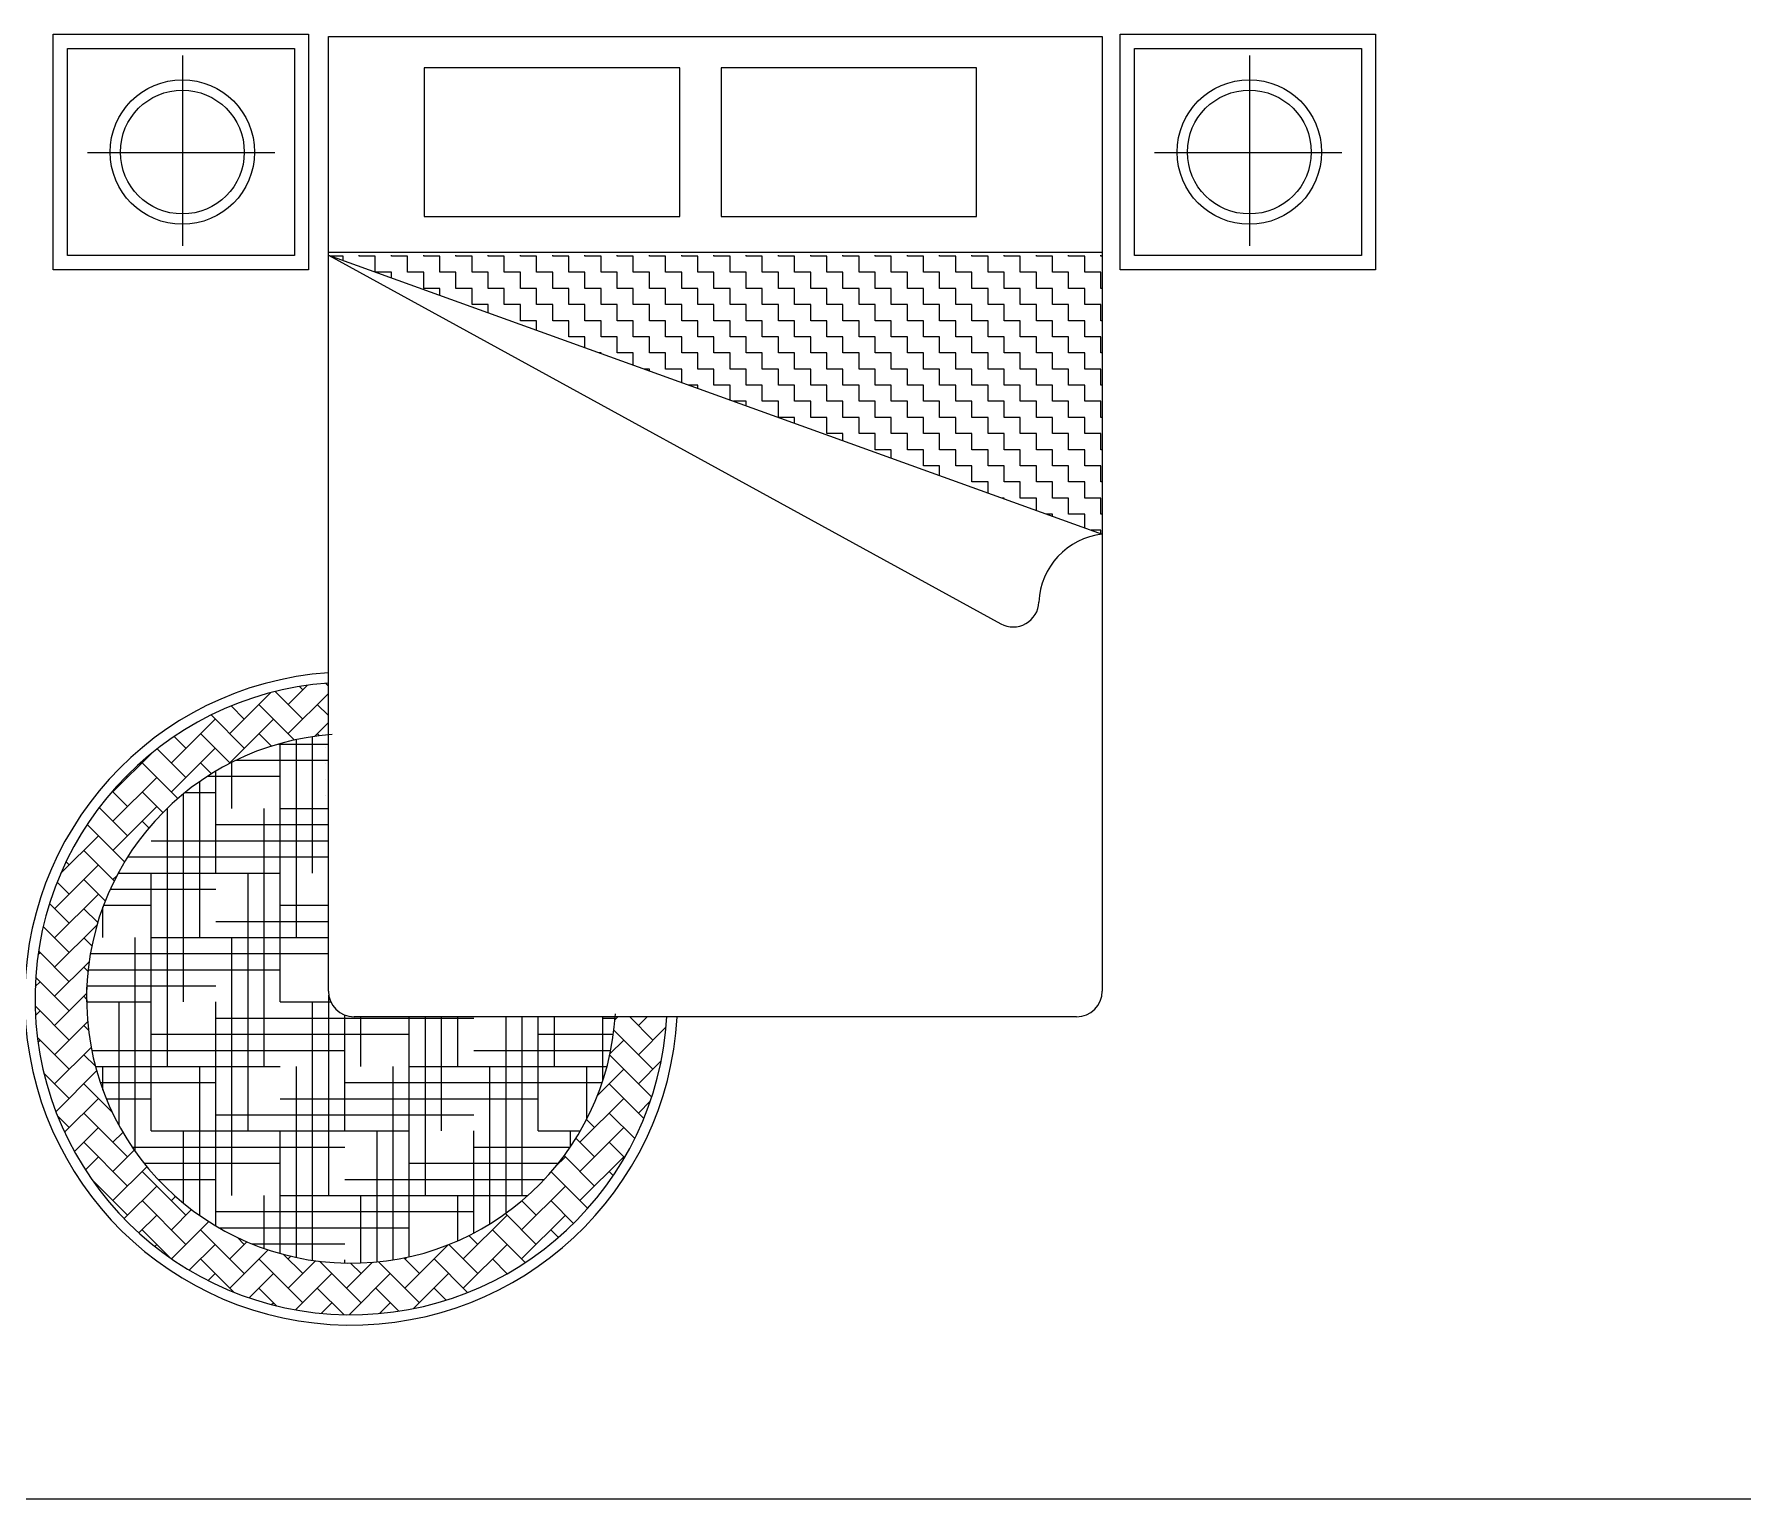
# Model space of a CAD drawing. Header units: inches. Extents: x 7.5 to 50, y 15.4 to 40.2.
# Drawn here: x 35.872 to 39.184, y 19.953 to 22.792 of the extents above; entities that cross this region are included whole.
import ezdxf

# ---------------------------------------------------------------- set-up
doc = ezdxf.new("R2010")
doc.units = ezdxf.units.IN
doc.header["$MEASUREMENT"] = 0
for name, color, linetype in [('02', 2, 'Continuous'), ('1', 1, 'Continuous'), ('8', 8, 'Continuous')]:
    doc.layers.add(name, color=color, linetype=linetype)

msp = doc.modelspace()

# ---------------------------------------------------------------- hatches: boundary and pattern name
at = {"layer": '8'}
h = msp.add_hatch(dxfattribs=at)
h.set_pattern_fill('AR-HBONE', color=256, scale=0.01, angle=360, style=0)
h.set_pattern_definition([(45, (75.849095, 31.165862), (2e-17, 0.056568542), [0.12, -0.04]), (135, (75.87738, 31.194147), (2e-17, 0.056568542), [0.12, -0.04])])
h.paths.add_polyline_path([(36.4423, 21.4336), (36.4423, 21.534, 2.208056), (37.0984, 20.8872), (36.9982, 20.8872, -2.171208)])
h = msp.add_hatch(dxfattribs=at)
h.set_pattern_fill('HOUND', color=256, scale=0.5, angle=360, style=0)
h.set_pattern_definition([(360, (75.849095, 31.165862), (0.125, 0.03125), [0.5, -0.25]), (90, (75.849095, 31.165862), (-0.03125, -0.125), [0.5, -0.25])])
h.paths.add_polyline_path([(36.4423, 21.4336, 2.171208), (36.9982, 20.8872), (36.4923, 20.8872, -0.414214), (36.4423, 20.9372)])

# ---------------------------------------------------------------- linework, layer by layer
at = {"layer": '02'}
for p, q in [((36.4423, 22.7872), (37.9423, 22.7872)), ((36.4423, 20.9372), (36.4423, 22.7872)), ((37.9423, 22.7872), (37.9423, 20.9372)), ((36.1603, 22.3812), (36.1603, 22.7502)), ((38.2283, 22.3812), (38.2283, 22.7502)), ((35.9753, 22.5622), (36.3383, 22.5622)), ((38.0433, 22.5622), (38.4063, 22.5622)), ((36.4423, 22.3692), (37.9423, 22.3692)), ((36.4423, 22.3632), (37.9423, 21.8225)), ((36.4423, 22.3632), (37.7455, 21.6489)), ((36.4366, 21.4093), (36.4366, 21.4093)), ((36.4366, 21.3781), (36.4366, 21.3781)), ((36.4366, 21.3468), (36.4366, 21.3468)), ((36.4366, 21.3156), (36.4366, 21.3156)), ((37.8923, 20.8872), (36.4923, 20.8872))]:
    msp.add_line(p, q, dxfattribs=at)
for points in [[(36.4041, 22.7917), (36.4041, 22.3352), (35.9091, 22.3352), (35.9091, 22.7917)], [(38.4721, 22.7917), (38.4721, 22.3352), (37.9771, 22.3352), (37.9771, 22.7917)], [(36.3766, 22.7642), (36.3766, 22.3627), (35.9366, 22.3627), (35.9366, 22.7642)], [(38.4446, 22.7642), (38.4446, 22.3627), (38.0046, 22.3627), (38.0046, 22.7642)], [(36.6283, 22.4382), (37.1233, 22.4382), (37.1233, 22.7262), (36.6283, 22.7262)], [(37.2033, 22.4382), (37.6983, 22.4382), (37.6983, 22.7262), (37.2033, 22.7262)]]:
    msp.add_lwpolyline(points, close=True, dxfattribs=at)
for centre, radius in [((36.1593, 22.5632), 0.14), ((38.2273, 22.5632), 0.14), ((36.1593, 22.5632), 0.12), ((38.2273, 22.5632), 0.12)]:
    msp.add_circle(centre, radius, dxfattribs=at)
for centre, radius, start, end in [((37.9571, 21.6856), 0.1377, 96.1441, 177.8121), ((37.7695, 21.6928), 0.05, 241.2728, 357.8121), ((36.4866, 20.9227), 0.6329, 94.0094, 356.7849), ((36.4866, 20.9227), 0.6129, 94.1405, 356.6799), ((36.4866, 20.9227), 0.5129, 94.1405, 356.6799), ((36.4923, 20.9372), 0.05, 180, 270), ((37.8923, 20.9372), 0.05, 270, 0)]:
    msp.add_arc(centre, radius, start, end, dxfattribs=at)
at = {"layer": '1'}
for p, q in [((36.4708, 22.3614), (36.4472, 22.3614)), ((36.4708, 22.3529), (36.4708, 22.3614)), ((36.5021, 22.3614), (36.5021, 22.3632)), ((36.5333, 22.3614), (36.5021, 22.3614)), ((36.5333, 22.3304), (36.5333, 22.3614)), ((36.5646, 22.3614), (36.5646, 22.3632)), ((36.5958, 22.3614), (36.5646, 22.3614)), ((36.5958, 22.3302), (36.5958, 22.3614)), ((36.6271, 22.3614), (36.6271, 22.3632)), ((36.6583, 22.3614), (36.6271, 22.3614)), ((36.6583, 22.3302), (36.6583, 22.3614)), ((36.6896, 22.3614), (36.6896, 22.3632)), ((36.7208, 22.3614), (36.6896, 22.3614)), ((36.7208, 22.3302), (36.7208, 22.3614)), ((36.7521, 22.3614), (36.7521, 22.3632)), ((36.7833, 22.3614), (36.7521, 22.3614)), ((36.7833, 22.3302), (36.7833, 22.3614)), ((36.8146, 22.3614), (36.8146, 22.3632)), ((36.8458, 22.3614), (36.8146, 22.3614)), ((36.8458, 22.3302), (36.8458, 22.3614)), ((36.8771, 22.3614), (36.8771, 22.3632)), ((36.9083, 22.3614), (36.8771, 22.3614)), ((36.9083, 22.3302), (36.9083, 22.3614)), ((36.9396, 22.3614), (36.9396, 22.3632)), ((36.9708, 22.3614), (36.9396, 22.3614)), ((36.9708, 22.3302), (36.9708, 22.3614)), ((37.0021, 22.3614), (37.0021, 22.3632)), ((37.0333, 22.3614), (37.0021, 22.3614)), ((37.0333, 22.3302), (37.0333, 22.3614)), ((37.0646, 22.3614), (37.0646, 22.3632)), ((37.0958, 22.3614), (37.0646, 22.3614)), ((37.0958, 22.3302), (37.0958, 22.3614)), ((37.1271, 22.3614), (37.1271, 22.3632)), ((37.1583, 22.3614), (37.1271, 22.3614)), ((37.1583, 22.3302), (37.1583, 22.3614)), ((37.1896, 22.3614), (37.1896, 22.3632)), ((37.2208, 22.3614), (37.1896, 22.3614)), ((37.2208, 22.3302), (37.2208, 22.3614)), ((37.2521, 22.3614), (37.2521, 22.3632)), ((37.2833, 22.3614), (37.2521, 22.3614)), ((37.2833, 22.3302), (37.2833, 22.3614)), ((37.3146, 22.3614), (37.3146, 22.3632)), ((37.3458, 22.3614), (37.3146, 22.3614)), ((37.3458, 22.3302), (37.3458, 22.3614)), ((37.3771, 22.3614), (37.3771, 22.3632)), ((37.4083, 22.3614), (37.3771, 22.3614)), ((37.4083, 22.3302), (37.4083, 22.3614)), ((37.4396, 22.3614), (37.4396, 22.3632)), ((37.4708, 22.3614), (37.4396, 22.3614)), ((37.4708, 22.3302), (37.4708, 22.3614)), ((37.5021, 22.3614), (37.5021, 22.3632)), ((37.5333, 22.3614), (37.5021, 22.3614)), ((37.5333, 22.3302), (37.5333, 22.3614)), ((37.5646, 22.3614), (37.5646, 22.3632)), ((37.5958, 22.3614), (37.5646, 22.3614)), ((37.5958, 22.3302), (37.5958, 22.3614)), ((37.6271, 22.3614), (37.6271, 22.3632)), ((37.6583, 22.3614), (37.6271, 22.3614)), ((37.6583, 22.3302), (37.6583, 22.3614)), ((37.6896, 22.3614), (37.6896, 22.3632)), ((37.7208, 22.3614), (37.6896, 22.3614)), ((37.7208, 22.3302), (37.7208, 22.3614)), ((37.7521, 22.3614), (37.7521, 22.3632)), ((37.7833, 22.3614), (37.7521, 22.3614)), ((37.7833, 22.3302), (37.7833, 22.3614)), ((37.8146, 22.3614), (37.8146, 22.3632)), ((37.8458, 22.3614), (37.8146, 22.3614)), ((37.8458, 22.3302), (37.8458, 22.3614)), ((37.8771, 22.3614), (37.8771, 22.3632)), ((37.9083, 22.3614), (37.8771, 22.3614)), ((37.9083, 22.3302), (37.9083, 22.3614)), ((37.9396, 22.3614), (37.9396, 22.3632)), ((37.9423, 22.3614), (37.9396, 22.3614)), ((36.5646, 22.3302), (36.5339, 22.3302)), ((36.5646, 22.3191), (36.5646, 22.3302)), ((36.6271, 22.3302), (36.5958, 22.3302)), ((36.6271, 22.2989), (36.6271, 22.3302)), ((36.6896, 22.3302), (36.6583, 22.3302)), ((36.6896, 22.2989), (36.6896, 22.3302)), ((36.7521, 22.3302), (36.7208, 22.3302)), ((36.7521, 22.2989), (36.7521, 22.3302)), ((36.8146, 22.3302), (36.7833, 22.3302)), ((36.8146, 22.2989), (36.8146, 22.3302)), ((36.8771, 22.3302), (36.8458, 22.3302)), ((36.8771, 22.2989), (36.8771, 22.3302)), ((36.9396, 22.3302), (36.9083, 22.3302)), ((36.9396, 22.2989), (36.9396, 22.3302)), ((37.0021, 22.3302), (36.9708, 22.3302)), ((37.0021, 22.2989), (37.0021, 22.3302)), ((37.0646, 22.3302), (37.0333, 22.3302)), ((37.0646, 22.2989), (37.0646, 22.3302)), ((37.1271, 22.3302), (37.0958, 22.3302)), ((37.1271, 22.2989), (37.1271, 22.3302)), ((37.1896, 22.3302), (37.1583, 22.3302)), ((37.1896, 22.2989), (37.1896, 22.3302)), ((37.2521, 22.3302), (37.2208, 22.3302)), ((37.2521, 22.2989), (37.2521, 22.3302)), ((37.3146, 22.3302), (37.2833, 22.3302)), ((37.3146, 22.2989), (37.3146, 22.3302)), ((37.3771, 22.3302), (37.3458, 22.3302)), ((37.3771, 22.2989), (37.3771, 22.3302)), ((37.4396, 22.3302), (37.4083, 22.3302)), ((37.4396, 22.2989), (37.4396, 22.3302)), ((37.5021, 22.3302), (37.4708, 22.3302)), ((37.5021, 22.2989), (37.5021, 22.3302)), ((37.5646, 22.3302), (37.5333, 22.3302)), ((37.5646, 22.2989), (37.5646, 22.3302)), ((37.6271, 22.3302), (37.5958, 22.3302)), ((37.6271, 22.2989), (37.6271, 22.3302)), ((37.6896, 22.3302), (37.6583, 22.3302)), ((37.6896, 22.2989), (37.6896, 22.3302)), ((37.7521, 22.3302), (37.7208, 22.3302)), ((37.7521, 22.2989), (37.7521, 22.3302)), ((37.8146, 22.3302), (37.7833, 22.3302)), ((37.8146, 22.2989), (37.8146, 22.3302)), ((37.8771, 22.3302), (37.8458, 22.3302)), ((37.8771, 22.2989), (37.8771, 22.3302)), ((37.9396, 22.3302), (37.9083, 22.3302)), ((37.9396, 22.2989), (37.9396, 22.3302)), ((36.6583, 22.2989), (36.6271, 22.2989)), ((36.6583, 22.2853), (36.6583, 22.2989)), ((36.7208, 22.2989), (36.6896, 22.2989)), ((36.7208, 22.2677), (36.7208, 22.2989)), ((36.7833, 22.2989), (36.7521, 22.2989)), ((36.7833, 22.2677), (36.7833, 22.2989)), ((36.8458, 22.2989), (36.8146, 22.2989)), ((36.8458, 22.2677), (36.8458, 22.2989)), ((36.9083, 22.2989), (36.8771, 22.2989)), ((36.9083, 22.2677), (36.9083, 22.2989)), ((36.9708, 22.2989), (36.9396, 22.2989)), ((36.9708, 22.2677), (36.9708, 22.2989)), ((37.0333, 22.2989), (37.0021, 22.2989)), ((37.0333, 22.2677), (37.0333, 22.2989)), ((37.0958, 22.2989), (37.0646, 22.2989)), ((37.0958, 22.2677), (37.0958, 22.2989)), ((37.1583, 22.2989), (37.1271, 22.2989)), ((37.1583, 22.2677), (37.1583, 22.2989)), ((37.2208, 22.2989), (37.1896, 22.2989)), ((37.2208, 22.2677), (37.2208, 22.2989)), ((37.2833, 22.2989), (37.2521, 22.2989)), ((37.2833, 22.2677), (37.2833, 22.2989)), ((37.3458, 22.2989), (37.3146, 22.2989)), ((37.3458, 22.2677), (37.3458, 22.2989)), ((37.4083, 22.2989), (37.3771, 22.2989)), ((37.4083, 22.2677), (37.4083, 22.2989)), ((37.4708, 22.2989), (37.4396, 22.2989)), ((37.4708, 22.2677), (37.4708, 22.2989)), ((37.5333, 22.2989), (37.5021, 22.2989)), ((37.5333, 22.2677), (37.5333, 22.2989)), ((37.5958, 22.2989), (37.5646, 22.2989)), ((37.5958, 22.2677), (37.5958, 22.2989)), ((37.6583, 22.2989), (37.6271, 22.2989)), ((37.6583, 22.2677), (37.6583, 22.2989)), ((37.7208, 22.2989), (37.6896, 22.2989)), ((37.7208, 22.2677), (37.7208, 22.2989)), ((37.7833, 22.2989), (37.7521, 22.2989)), ((37.7833, 22.2677), (37.7833, 22.2989)), ((37.8458, 22.2989), (37.8146, 22.2989)), ((37.8458, 22.2677), (37.8458, 22.2989)), ((37.9083, 22.2989), (37.8771, 22.2989)), ((37.9083, 22.2677), (37.9083, 22.2989)), ((37.9423, 22.2989), (37.9396, 22.2989)), ((36.7521, 22.2677), (36.7208, 22.2677)), ((36.7521, 22.2515), (36.7521, 22.2677)), ((36.8146, 22.2677), (36.7833, 22.2677)), ((36.8146, 22.2364), (36.8146, 22.2677)), ((36.8771, 22.2677), (36.8458, 22.2677)), ((36.8771, 22.2364), (36.8771, 22.2677)), ((36.9396, 22.2677), (36.9083, 22.2677)), ((36.9396, 22.2364), (36.9396, 22.2677)), ((37.0021, 22.2677), (36.9708, 22.2677)), ((37.0021, 22.2364), (37.0021, 22.2677)), ((37.0646, 22.2677), (37.0333, 22.2677)), ((37.0646, 22.2364), (37.0646, 22.2677)), ((37.1271, 22.2677), (37.0958, 22.2677)), ((37.1271, 22.2364), (37.1271, 22.2677)), ((37.1896, 22.2677), (37.1583, 22.2677)), ((37.1896, 22.2364), (37.1896, 22.2677)), ((37.2521, 22.2677), (37.2208, 22.2677)), ((37.2521, 22.2364), (37.2521, 22.2677)), ((37.3146, 22.2677), (37.2833, 22.2677)), ((37.3146, 22.2364), (37.3146, 22.2677)), ((37.3771, 22.2677), (37.3458, 22.2677)), ((37.3771, 22.2364), (37.3771, 22.2677)), ((37.4396, 22.2677), (37.4083, 22.2677)), ((37.4396, 22.2364), (37.4396, 22.2677)), ((37.5021, 22.2677), (37.4708, 22.2677)), ((37.5021, 22.2364), (37.5021, 22.2677)), ((37.5646, 22.2677), (37.5333, 22.2677)), ((37.5646, 22.2364), (37.5646, 22.2677)), ((37.6271, 22.2677), (37.5958, 22.2677)), ((37.6271, 22.2364), (37.6271, 22.2677)), ((37.6896, 22.2677), (37.6583, 22.2677)), ((37.6896, 22.2364), (37.6896, 22.2677)), ((37.7521, 22.2677), (37.7208, 22.2677)), ((37.7521, 22.2364), (37.7521, 22.2677)), ((37.8146, 22.2677), (37.7833, 22.2677)), ((37.8146, 22.2364), (37.8146, 22.2677)), ((37.8771, 22.2677), (37.8458, 22.2677)), ((37.8771, 22.2364), (37.8771, 22.2677)), ((37.9396, 22.2677), (37.9083, 22.2677)), ((37.9396, 22.2364), (37.9396, 22.2677)), ((36.8458, 22.2364), (36.8146, 22.2364)), ((36.8458, 22.2177), (36.8458, 22.2364)), ((36.9083, 22.2364), (36.8771, 22.2364)), ((36.9083, 22.2052), (36.9083, 22.2364)), ((36.9708, 22.2364), (36.9396, 22.2364)), ((36.9708, 22.2052), (36.9708, 22.2364)), ((37.0333, 22.2364), (37.0021, 22.2364)), ((37.0333, 22.2052), (37.0333, 22.2364)), ((37.0958, 22.2364), (37.0646, 22.2364)), ((37.0958, 22.2052), (37.0958, 22.2364)), ((37.1583, 22.2364), (37.1271, 22.2364)), ((37.1583, 22.2052), (37.1583, 22.2364)), ((37.2208, 22.2364), (37.1896, 22.2364)), ((37.2208, 22.2052), (37.2208, 22.2364)), ((37.2833, 22.2364), (37.2521, 22.2364)), ((37.2833, 22.2052), (37.2833, 22.2364)), ((37.3458, 22.2364), (37.3146, 22.2364)), ((37.3458, 22.2052), (37.3458, 22.2364)), ((37.4083, 22.2364), (37.3771, 22.2364)), ((37.4083, 22.2052), (37.4083, 22.2364)), ((37.4708, 22.2364), (37.4396, 22.2364)), ((37.4708, 22.2052), (37.4708, 22.2364)), ((37.5333, 22.2364), (37.5021, 22.2364)), ((37.5333, 22.2052), (37.5333, 22.2364)), ((37.5958, 22.2364), (37.5646, 22.2364)), ((37.5958, 22.2052), (37.5958, 22.2364)), ((37.6583, 22.2364), (37.6271, 22.2364)), ((37.6583, 22.2052), (37.6583, 22.2364)), ((37.7208, 22.2364), (37.6896, 22.2364)), ((37.7208, 22.2052), (37.7208, 22.2364)), ((37.7833, 22.2364), (37.7521, 22.2364)), ((37.7833, 22.2052), (37.7833, 22.2364)), ((37.8458, 22.2364), (37.8146, 22.2364)), ((37.8458, 22.2052), (37.8458, 22.2364)), ((37.9083, 22.2364), (37.8771, 22.2364)), ((37.9083, 22.2052), (37.9083, 22.2364)), ((37.9423, 22.2364), (37.9396, 22.2364)), ((36.9396, 22.2052), (36.9083, 22.2052)), ((36.9396, 22.1839), (36.9396, 22.2052)), ((37.0021, 22.2052), (36.9708, 22.2052)), ((37.0021, 22.1739), (37.0021, 22.2052)), ((37.0646, 22.2052), (37.0333, 22.2052)), ((37.0646, 22.1739), (37.0646, 22.2052)), ((37.1271, 22.2052), (37.0958, 22.2052)), ((37.1271, 22.1739), (37.1271, 22.2052)), ((37.1896, 22.2052), (37.1583, 22.2052)), ((37.1896, 22.1739), (37.1896, 22.2052)), ((37.2521, 22.2052), (37.2208, 22.2052)), ((37.2521, 22.1739), (37.2521, 22.2052)), ((37.3146, 22.2052), (37.2833, 22.2052)), ((37.3146, 22.1739), (37.3146, 22.2052)), ((37.3771, 22.2052), (37.3458, 22.2052)), ((37.3771, 22.1739), (37.3771, 22.2052)), ((37.4396, 22.2052), (37.4083, 22.2052)), ((37.4396, 22.1739), (37.4396, 22.2052)), ((37.5021, 22.2052), (37.4708, 22.2052)), ((37.5021, 22.1739), (37.5021, 22.2052)), ((37.5646, 22.2052), (37.5333, 22.2052)), ((37.5646, 22.1739), (37.5646, 22.2052)), ((37.6271, 22.2052), (37.5958, 22.2052)), ((37.6271, 22.1739), (37.6271, 22.2052)), ((37.6896, 22.2052), (37.6583, 22.2052)), ((37.6896, 22.1739), (37.6896, 22.2052)), ((37.7521, 22.2052), (37.7208, 22.2052)), ((37.7521, 22.1739), (37.7521, 22.2052)), ((37.8146, 22.2052), (37.7833, 22.2052)), ((37.8146, 22.1739), (37.8146, 22.2052)), ((37.8771, 22.2052), (37.8458, 22.2052)), ((37.8771, 22.1739), (37.8771, 22.2052)), ((37.9396, 22.2052), (37.9083, 22.2052)), ((37.9396, 22.1739), (37.9396, 22.2052)), ((36.9708, 22.1739), (36.9674, 22.1739)), ((36.9708, 22.1727), (36.9708, 22.1739)), ((37.0333, 22.1739), (37.0021, 22.1739)), ((37.0333, 22.1501), (37.0333, 22.1739)), ((37.0958, 22.1739), (37.0646, 22.1739)), ((37.0958, 22.1427), (37.0958, 22.1739)), ((37.1583, 22.1739), (37.1271, 22.1739)), ((37.1583, 22.1427), (37.1583, 22.1739)), ((37.2208, 22.1739), (37.1896, 22.1739)), ((37.2208, 22.1427), (37.2208, 22.1739)), ((37.2833, 22.1739), (37.2521, 22.1739)), ((37.2833, 22.1427), (37.2833, 22.1739)), ((37.3458, 22.1739), (37.3146, 22.1739)), ((37.3458, 22.1427), (37.3458, 22.1739)), ((37.4083, 22.1739), (37.3771, 22.1739)), ((37.4083, 22.1427), (37.4083, 22.1739)), ((37.4708, 22.1739), (37.4396, 22.1739)), ((37.4708, 22.1427), (37.4708, 22.1739)), ((37.5333, 22.1739), (37.5021, 22.1739)), ((37.5333, 22.1427), (37.5333, 22.1739)), ((37.5958, 22.1739), (37.5646, 22.1739)), ((37.5958, 22.1427), (37.5958, 22.1739)), ((37.6583, 22.1739), (37.6271, 22.1739)), ((37.6583, 22.1427), (37.6583, 22.1739)), ((37.7208, 22.1739), (37.6896, 22.1739)), ((37.7208, 22.1427), (37.7208, 22.1739)), ((37.7833, 22.1739), (37.7521, 22.1739)), ((37.7833, 22.1427), (37.7833, 22.1739)), ((37.8458, 22.1739), (37.8146, 22.1739)), ((37.8458, 22.1427), (37.8458, 22.1739)), ((37.9083, 22.1739), (37.8771, 22.1739)), ((37.9083, 22.1427), (37.9083, 22.1739)), ((37.9423, 22.1739), (37.9396, 22.1739)), ((37.0646, 22.1427), (37.0541, 22.1427)), ((37.0646, 22.1389), (37.0646, 22.1427)), ((37.1271, 22.1427), (37.0958, 22.1427)), ((37.1271, 22.1164), (37.1271, 22.1427)), ((37.1896, 22.1427), (37.1583, 22.1427)), ((37.1896, 22.1114), (37.1896, 22.1427)), ((37.2521, 22.1427), (37.2208, 22.1427)), ((37.2521, 22.1114), (37.2521, 22.1427)), ((37.3146, 22.1427), (37.2833, 22.1427)), ((37.3146, 22.1114), (37.3146, 22.1427)), ((37.3771, 22.1427), (37.3458, 22.1427)), ((37.3771, 22.1114), (37.3771, 22.1427)), ((37.4396, 22.1427), (37.4083, 22.1427)), ((37.4396, 22.1114), (37.4396, 22.1427)), ((37.5021, 22.1427), (37.4708, 22.1427)), ((37.5021, 22.1114), (37.5021, 22.1427)), ((37.5646, 22.1427), (37.5333, 22.1427)), ((37.5646, 22.1114), (37.5646, 22.1427)), ((37.6271, 22.1427), (37.5958, 22.1427)), ((37.6271, 22.1114), (37.6271, 22.1427)), ((37.6896, 22.1427), (37.6583, 22.1427)), ((37.6896, 22.1114), (37.6896, 22.1427)), ((37.7521, 22.1427), (37.7208, 22.1427)), ((37.7521, 22.1114), (37.7521, 22.1427)), ((37.8146, 22.1427), (37.7833, 22.1427)), ((37.8146, 22.1114), (37.8146, 22.1427)), ((37.8771, 22.1427), (37.8458, 22.1427)), ((37.8771, 22.1114), (37.8771, 22.1427)), ((37.9396, 22.1427), (37.9083, 22.1427)), ((37.9396, 22.1114), (37.9396, 22.1427)), ((37.1583, 22.1114), (37.1407, 22.1114)), ((37.1583, 22.1051), (37.1583, 22.1114)), ((37.2208, 22.1114), (37.1896, 22.1114)), ((37.2208, 22.0826), (37.2208, 22.1114)), ((37.2833, 22.1114), (37.2521, 22.1114)), ((37.2833, 22.0802), (37.2833, 22.1114)), ((37.3458, 22.1114), (37.3146, 22.1114)), ((37.3458, 22.0802), (37.3458, 22.1114)), ((37.4083, 22.1114), (37.3771, 22.1114)), ((37.4083, 22.0802), (37.4083, 22.1114)), ((37.4708, 22.1114), (37.4396, 22.1114)), ((37.4708, 22.0802), (37.4708, 22.1114)), ((37.5333, 22.1114), (37.5021, 22.1114)), ((37.5333, 22.0802), (37.5333, 22.1114)), ((37.5958, 22.1114), (37.5646, 22.1114)), ((37.5958, 22.0802), (37.5958, 22.1114)), ((37.6583, 22.1114), (37.6271, 22.1114)), ((37.6583, 22.0802), (37.6583, 22.1114)), ((37.7208, 22.1114), (37.6896, 22.1114)), ((37.7208, 22.0802), (37.7208, 22.1114)), ((37.7833, 22.1114), (37.7521, 22.1114)), ((37.7833, 22.0802), (37.7833, 22.1114)), ((37.8458, 22.1114), (37.8146, 22.1114)), ((37.8458, 22.0802), (37.8458, 22.1114)), ((37.9083, 22.1114), (37.8771, 22.1114)), ((37.9083, 22.0802), (37.9083, 22.1114)), ((37.9423, 22.1114), (37.9396, 22.1114)), ((37.2521, 22.0802), (37.2274, 22.0802)), ((37.2521, 22.0713), (37.2521, 22.0802)), ((37.3146, 22.0802), (37.2833, 22.0802)), ((37.3146, 22.0489), (37.3146, 22.0802)), ((37.3771, 22.0802), (37.3458, 22.0802)), ((37.3771, 22.0489), (37.3771, 22.0802)), ((37.4396, 22.0802), (37.4083, 22.0802)), ((37.4396, 22.0489), (37.4396, 22.0802)), ((37.5021, 22.0802), (37.4708, 22.0802)), ((37.5021, 22.0489), (37.5021, 22.0802)), ((37.5646, 22.0802), (37.5333, 22.0802)), ((37.5646, 22.0489), (37.5646, 22.0802)), ((37.6271, 22.0802), (37.5958, 22.0802)), ((37.6271, 22.0489), (37.6271, 22.0802)), ((37.6896, 22.0802), (37.6583, 22.0802)), ((37.6896, 22.0489), (37.6896, 22.0802)), ((37.7521, 22.0802), (37.7208, 22.0802)), ((37.7521, 22.0489), (37.7521, 22.0802)), ((37.8146, 22.0802), (37.7833, 22.0802)), ((37.8146, 22.0489), (37.8146, 22.0802)), ((37.8771, 22.0802), (37.8458, 22.0802)), ((37.8771, 22.0489), (37.8771, 22.0802)), ((37.9396, 22.0802), (37.9083, 22.0802)), ((37.9396, 22.0489), (37.9396, 22.0802)), ((37.3458, 22.0489), (37.3146, 22.0489)), ((37.3458, 22.0375), (37.3458, 22.0489)), ((37.4083, 22.0489), (37.3771, 22.0489)), ((37.4083, 22.0177), (37.4083, 22.0489)), ((37.4708, 22.0489), (37.4396, 22.0489)), ((37.4708, 22.0177), (37.4708, 22.0489)), ((37.5333, 22.0489), (37.5021, 22.0489)), ((37.5333, 22.0177), (37.5333, 22.0489)), ((37.5958, 22.0489), (37.5646, 22.0489)), ((37.5958, 22.0177), (37.5958, 22.0489)), ((37.6583, 22.0489), (37.6271, 22.0489)), ((37.6583, 22.0177), (37.6583, 22.0489)), ((37.7208, 22.0489), (37.6896, 22.0489)), ((37.7208, 22.0177), (37.7208, 22.0489)), ((37.7833, 22.0489), (37.7521, 22.0489)), ((37.7833, 22.0177), (37.7833, 22.0489)), ((37.8458, 22.0489), (37.8146, 22.0489)), ((37.8458, 22.0177), (37.8458, 22.0489)), ((37.9083, 22.0489), (37.8771, 22.0489)), ((37.9083, 22.0177), (37.9083, 22.0489)), ((37.9423, 22.0489), (37.9396, 22.0489)), ((37.4396, 22.0177), (37.4083, 22.0177)), ((37.4396, 22.0037), (37.4396, 22.0177)), ((37.5021, 22.0177), (37.4708, 22.0177)), ((37.5021, 21.9864), (37.5021, 22.0177)), ((37.5646, 22.0177), (37.5333, 22.0177)), ((37.5646, 21.9864), (37.5646, 22.0177)), ((37.6271, 22.0177), (37.5958, 22.0177)), ((37.6271, 21.9864), (37.6271, 22.0177)), ((37.6896, 22.0177), (37.6583, 22.0177)), ((37.6896, 21.9864), (37.6896, 22.0177)), ((37.7521, 22.0177), (37.7208, 22.0177)), ((37.7521, 21.9864), (37.7521, 22.0177)), ((37.8146, 22.0177), (37.7833, 22.0177)), ((37.8146, 21.9864), (37.8146, 22.0177)), ((37.8771, 22.0177), (37.8458, 22.0177)), ((37.8771, 21.9864), (37.8771, 22.0177)), ((37.9396, 22.0177), (37.9083, 22.0177)), ((37.9396, 21.9864), (37.9396, 22.0177)), ((37.5333, 21.9864), (37.5021, 21.9864)), ((37.5333, 21.9699), (37.5333, 21.9864)), ((37.5958, 21.9864), (37.5646, 21.9864)), ((37.5958, 21.9552), (37.5958, 21.9864)), ((37.6583, 21.9864), (37.6271, 21.9864)), ((37.6583, 21.9552), (37.6583, 21.9864)), ((37.7208, 21.9864), (37.6896, 21.9864)), ((37.7208, 21.9552), (37.7208, 21.9864)), ((37.7833, 21.9864), (37.7521, 21.9864)), ((37.7833, 21.9552), (37.7833, 21.9864)), ((37.8458, 21.9864), (37.8146, 21.9864)), ((37.8458, 21.9552), (37.8458, 21.9864)), ((37.9083, 21.9864), (37.8771, 21.9864)), ((37.9083, 21.9552), (37.9083, 21.9864)), ((37.9423, 21.9864), (37.9396, 21.9864)), ((37.6271, 21.9552), (37.5958, 21.9552)), ((37.6271, 21.9361), (37.6271, 21.9552)), ((37.6896, 21.9552), (37.6583, 21.9552)), ((37.6896, 21.9239), (37.6896, 21.9552)), ((37.7208, 21.9239), (37.6896, 21.9239)), ((37.7521, 21.9552), (37.7208, 21.9552)), ((37.7208, 21.9023), (37.7208, 21.9239)), ((37.7521, 21.9239), (37.7521, 21.9552)), ((37.7833, 21.9239), (37.7521, 21.9239)), ((37.8146, 21.9552), (37.7833, 21.9552)), ((37.7833, 21.8927), (37.7833, 21.9239)), ((37.8146, 21.9239), (37.8146, 21.9552)), ((37.8458, 21.9239), (37.8146, 21.9239)), ((37.8771, 21.9552), (37.8458, 21.9552)), ((37.8458, 21.8927), (37.8458, 21.9239)), ((37.8771, 21.9239), (37.8771, 21.9552)), ((37.9083, 21.9239), (37.8771, 21.9239)), ((37.9396, 21.9552), (37.9083, 21.9552)), ((37.9083, 21.8927), (37.9083, 21.9239)), ((37.9396, 21.9239), (37.9396, 21.9552)), ((37.9423, 21.9239), (37.9396, 21.9239)), ((37.7521, 21.8927), (37.7476, 21.8927)), ((37.7521, 21.8911), (37.7521, 21.8927)), ((37.8146, 21.8927), (37.7833, 21.8927)), ((37.8146, 21.8685), (37.8146, 21.8927)), ((37.8771, 21.8927), (37.8458, 21.8927)), ((37.8771, 21.8614), (37.8771, 21.8927)), ((37.9396, 21.8927), (37.9083, 21.8927)), ((37.9396, 21.8614), (37.9396, 21.8927)), ((37.8458, 21.8614), (37.8343, 21.8614)), ((37.8458, 21.8573), (37.8458, 21.8614)), ((37.9083, 21.8614), (37.8771, 21.8614)), ((37.9083, 21.8347), (37.9083, 21.8614)), ((37.9423, 21.8614), (37.9396, 21.8614)), ((37.9396, 21.8302), (37.921, 21.8302)), ((37.9396, 21.8235), (37.9396, 21.8302)), ((29.3117, 19.953), (49.6379, 19.953))]:
    msp.add_line(p, q, dxfattribs=at)

doc.saveas('drawing.dxf')
